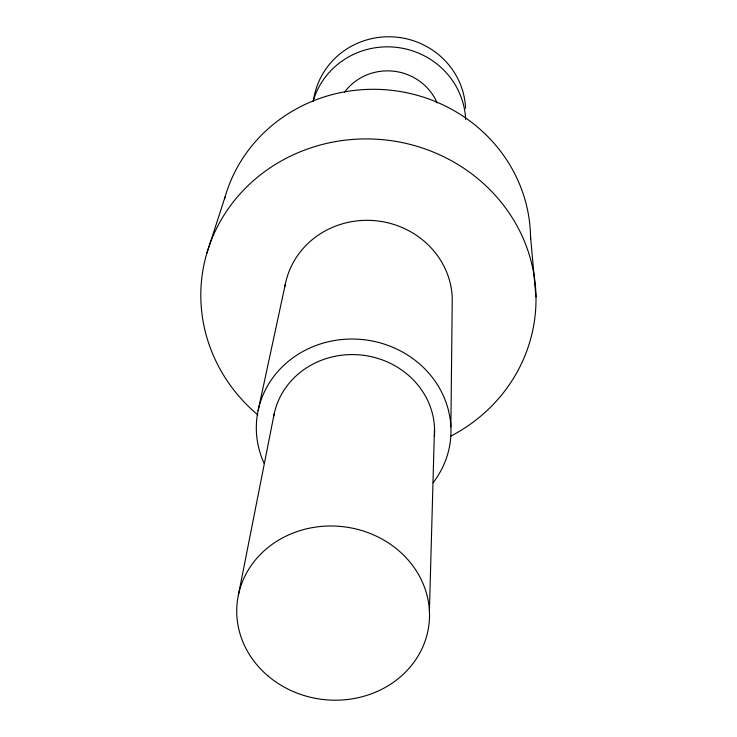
<?xml version="1.0" encoding="UTF-8"?>
<svg xmlns="http://www.w3.org/2000/svg" width="737" height="737" viewBox="0 0 737 737"><rect width="100%" height="100%" fill="white"/><g stroke="black" fill="none" stroke-linecap="round" stroke-linejoin="round"><path stroke-width="1.11" d="M450.887 426.88L452.26 297.426A84.285 79.513 6.4 0 0 372.765 220.51A84.285 79.513 6.4 0 0 284.887 286.647M429.422 611.001L434.508 427.488A81.052 75.045 6.4 0 0 358.422 354.792A81.052 75.045 6.4 0 0 273.74 416.083M238.447 594.741L274.155 413.954M258.116 410.61L285.486 283.441M206.701 253.694L225.19 196.576M530.548 236.743L535.983 296.956M434.554 428.575A81.052 75.045 6.4 0 1 434.388 436.221M264.187 463.472A97.413 90.2 6.4 0 1 363.875 339.711A97.413 90.2 6.4 0 1 433.144 482.68M257.821 414.903A167.704 158.234 6.4 0 1 255.739 178.676A167.704 158.234 6.4 0 1 504.384 206.36A167.704 158.234 6.4 0 1 450.436 436.35M224.573 198.778A155.562 148.026 6.4 0 1 394.7 90.697A155.562 148.026 6.4 0 1 530.566 239.028M344.437 92.282A53.377 51.627 6.4 0 1 393.862 71.222A53.377 51.627 6.4 0 1 437.179 102.977M313.087 101.374A77.772 75.22 6.4 0 1 396.875 47.398A77.772 75.22 6.4 0 1 465.646 119.468M313.722 99.007A76.436 74.041 6.4 0 1 393.475 36.914A76.436 74.041 6.4 0 1 465.572 108.238M268.231 676.142A96.519 86.984 6.4 0 0 427.313 633.617A96.519 86.984 6.4 0 0 303.837 529.516A96.519 86.984 6.4 0 0 268.231 676.142"/></g></svg>
